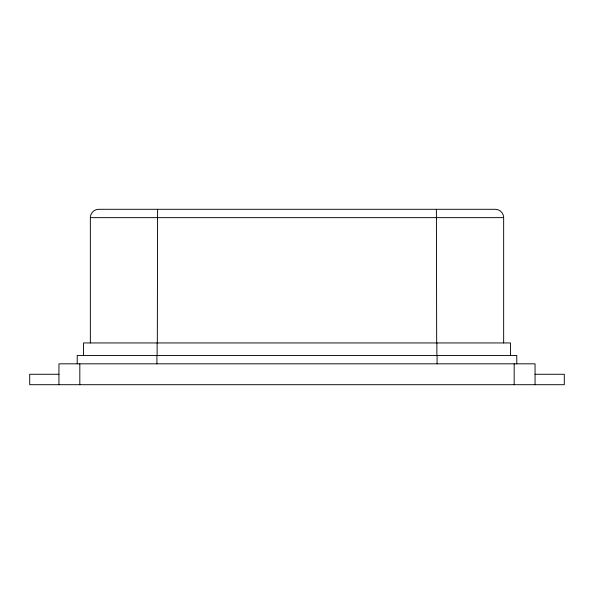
<?xml version="1.0" encoding="UTF-8"?>
<svg xmlns="http://www.w3.org/2000/svg" width="594" height="594" viewBox="0 0 594 594"><rect width="100%" height="100%" fill="white"/><g stroke="black" fill="none" stroke-linecap="round" stroke-linejoin="round"><path stroke-width="0.89" d="M157.603 209.296L157.328 342.946M90.347 342.946L90.347 217.642L503.653 217.642L503.653 342.946M58.94 374.265L29.7 374.265L29.7 384.704L564.3 384.704L564.3 374.265L535.06 374.265M436.397 209.296L436.672 342.946M535.06 384.704L535.06 363.825L58.94 363.825L58.94 384.704M516.787 363.825L516.787 355.472L77.213 355.472L77.213 363.825M514.181 363.825L514.181 384.704M510.506 355.472L510.506 342.946L83.494 342.946L83.494 355.472M437.08 355.472L437.08 363.825M436.872 342.946L436.872 355.472M157.128 342.946L157.128 355.472M156.92 355.472L156.92 363.825M79.819 363.825L79.819 384.704M503.66 217.642A8.375 8.331 -90 0 0 495.299 209.303L98.701 209.296A8.375 8.331 -90 0 0 90.34 217.642"/></g></svg>
